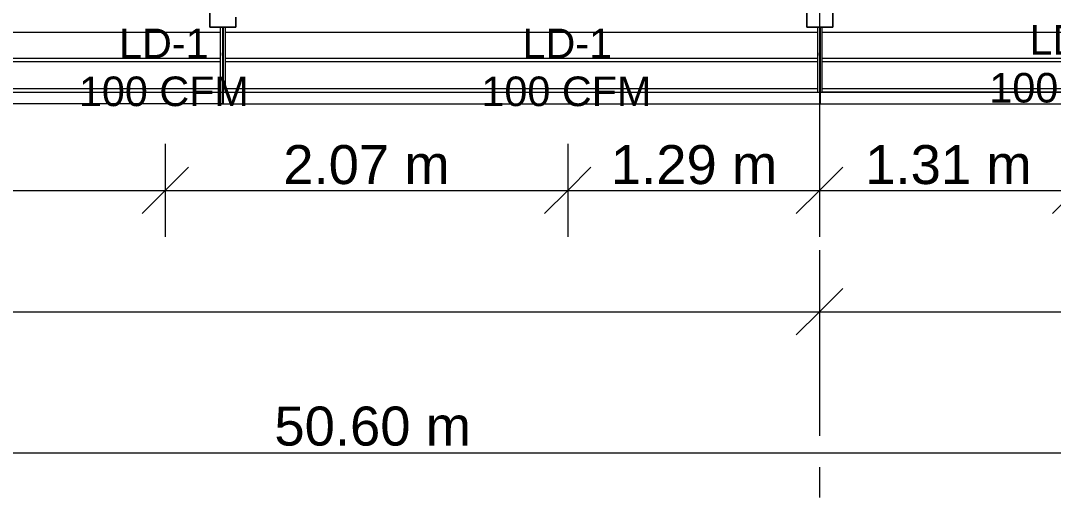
# Model space of a CAD drawing. Header units: metres. Extents: x -2 to 237, y -8 to 52.
# Drawn here: x 31.1 to 36.41, y 7.37 to 9.81 of the extents above; entities that cross this region are included whole.
import ezdxf

# ---------------------------------------------------------------- set-up
doc = ezdxf.new("R2010")
doc.units = ezdxf.units.M
doc.layers.add('HVAC - Ductos', color=5, linetype='Continuous', lineweight=0)
doc.layers.add('PDF3_Text', color=7, linetype='Continuous', lineweight=0)
doc.layers.add('PDF3_Geometry', color=7, linetype='Continuous', lineweight=0, true_color=0xaaaaaa)
doc.styles.add('PDF Helvetica', font='')
doc.styles.get('PDF Helvetica').set_extended_font_data('Helvetica')

msp = doc.modelspace()

# ---------------------------------------------------------------- linework, layer by layer
at = {"layer": 'HVAC - Ductos', "color": 252, "lineweight": 0, "true_color": 0x939598}
for points in [[(31.8455, 9.1814), (31.8455, 8.943), (31.8455, 8.7047)], [(33.9126, 9.1814), (33.9126, 8.943), (33.9126, 8.7047)], [(35.2051, 9.1814), (35.2051, 8.943), (35.2051, 8.7047)], [(31.9646, 9.0622), (31.8455, 8.943), (31.7264, 8.8238)], [(34.0317, 9.0622), (33.9126, 8.943), (33.7934, 8.8238)], [(35.3243, 9.0622), (35.2051, 8.943), (35.0859, 8.8238)], [(36.6397, 9.0622), (36.5205, 8.943), (36.4014, 8.8238)], [(29.3934, 8.943), (31.8455, 8.943), (33.9126, 8.943), (35.2051, 8.943), (36.5205, 8.943), (38.716, 8.943), (40.9114, 8.943), (43.1711, 8.943), (44.4086, 8.943), (45.701, 8.943), (47.9011, 8.943), (50.0965, 8.943), (52.1774, 8.943), (53.6074, 8.943), (56.0183, 8.943)], [(35.2051, 8.558), (35.2051, 8.3196), (35.2051, 8.0814)], [(35.3243, 8.4388), (35.2051, 8.3196), (35.0859, 8.2005)], [(7.3656, 8.3196), (16.8074, 8.3196), (26.0062, 8.3196), (35.2051, 8.3196), (44.4086, 8.3196), (53.6074, 8.3196), (58.4429, 8.3196)], [(7.3656, 7.5955), (58.4429, 7.5955)]]:
    msp.add_lwpolyline(points, dxfattribs=at)
at = {"layer": 'PDF3_Geometry', "lineweight": 0}
for points in [[(35.2051, 10.1988), (35.2051, 9.2684)], [(35.173, 9.7818), (35.1776, 9.7818), (35.1822, 9.7818), (35.1409, 9.7818), (35.1409, 9.7864), (35.1409, 9.8322), (35.1409, 9.8368), (35.1409, 9.8414), (35.1409, 9.8459), (35.1409, 9.9147), (35.1409, 9.9193), (35.1409, 9.9147), (35.1409, 9.8459), (35.1409, 9.8414), (35.1409, 9.8368), (35.1409, 9.8322), (35.1409, 9.7864), (35.1409, 9.7818), (35.1822, 9.7818), (35.1776, 9.7818)], [(32.2076, 9.8322), (32.2076, 9.7864), (32.2076, 9.7818), (32.1664, 9.7818), (32.1755, 9.7818), (32.1664, 9.7818), (32.1159, 9.7818), (32.1113, 9.7818), (32.1067, 9.7818), (32.1113, 9.7818), (32.1159, 9.7818), (32.1296, 9.7818), (32.1159, 9.7818), (32.1664, 9.7818), (32.1618, 9.7818), (32.1664, 9.7818), (32.1572, 9.7818), (32.1434, 9.7818), (32.1572, 9.7818), (32.1664, 9.7818), (32.1618, 9.7818), (32.1664, 9.7818), (32.1159, 9.7818), (32.0746, 9.7818), (32.1159, 9.7818), (32.1113, 9.7818), (32.1067, 9.7818), (32.1113, 9.7818), (32.1159, 9.7818), (32.1664, 9.7818), (32.1755, 9.7818), (32.1664, 9.7818), (32.2076, 9.7818), (32.2076, 9.7864), (32.2076, 9.8322)], [(29.0863, 9.7818), (29.0863, 9.4472), (32.1296, 9.4472), (32.1296, 9.7818), (32.1388, 9.7818), (32.1434, 9.7818), (32.1434, 9.4472), (32.1434, 9.4334), (32.1434, 9.4151), (32.1434, 9.406), (32.1434, 9.3922), (32.1434, 9.3876), (29.0726, 9.3876), (29.0726, 9.3922), (29.0726, 9.406), (29.0726, 9.4151), (29.0726, 9.4334), (29.0726, 9.4472), (29.0772, 9.4472)], [(32.1251, 9.7818), (32.1159, 9.7818), (32.1251, 9.7818)], [(32.1251, 9.7818), (32.1159, 9.7818), (32.1251, 9.7818)], [(32.1296, 9.7818), (32.1388, 9.7818), (32.1434, 9.7818)], [(32.1388, 9.7818), (32.1388, 9.4472)], [(32.1526, 9.7818), (32.1526, 9.4472), (35.196, 9.4472), (35.196, 9.7818), (35.1822, 9.7818), (35.2326, 9.7818), (35.2372, 9.7818)], [(35.1914, 9.7818), (35.1822, 9.7818), (35.1914, 9.7818)], [(38.2622, 9.4472), (35.2189, 9.4472), (35.2189, 9.7818), (35.2326, 9.7818), (35.1822, 9.7818), (35.196, 9.7818), (35.2051, 9.7818), (35.2051, 9.4472)], [(35.1914, 9.7818), (35.1822, 9.7818), (35.1914, 9.7818)], [(35.196, 9.7818), (35.2051, 9.7818)], [(35.2097, 9.4472), (35.2097, 9.7818), (35.2235, 9.7818), (35.2097, 9.7818)], [(35.2189, 9.7818), (35.2326, 9.7818), (35.228, 9.7818), (35.2326, 9.7818)], [(32.1296, 9.7543), (29.0863, 9.7543)], [(35.196, 9.7543), (32.1572, 9.7543)], [(35.2097, 9.7543), (35.2051, 9.7543)], [(38.2622, 9.7543), (35.2189, 9.7543)], [(29.0863, 9.6214), (32.1296, 9.6214)], [(32.1296, 9.603), (29.0863, 9.603)], [(32.1388, 9.6351), (32.1388, 9.6488)], [(32.1526, 9.6214), (35.196, 9.6214)], [(35.196, 9.603), (32.1526, 9.603)], [(35.2051, 9.6351), (35.2051, 9.6488)], [(35.2189, 9.6214), (38.2622, 9.6214)], [(38.2622, 9.603), (35.2189, 9.603)], [(29.0726, 9.4472), (32.1434, 9.4472), (32.1388, 9.4472), (35.2097, 9.4472), (35.2051, 9.4472), (38.276, 9.4472), (38.2714, 9.4472), (41.3469, 9.4472)], [(29.0863, 9.4655), (32.1296, 9.4655)], [(32.1434, 9.4472), (32.1388, 9.4472), (32.1388, 9.4334), (32.1388, 9.4151), (32.1388, 9.406), (32.1388, 9.3922), (32.1388, 9.3876), (35.2097, 9.3876), (35.2097, 9.3922), (35.2097, 9.406), (35.2097, 9.4151), (35.2097, 9.4334), (35.2097, 9.4472), (35.2051, 9.4472), (35.2051, 9.4334), (35.2051, 9.4151), (35.2051, 9.406), (35.2051, 9.3922), (35.2051, 9.3876), (38.276, 9.3876)], [(32.1526, 9.4655), (35.196, 9.4655)], [(35.2189, 9.4655), (38.2622, 9.4655)], [(32.1296, 9.3876), (32.1388, 9.3876)], [(32.1434, 9.3876), (32.1526, 9.3876)], [(35.196, 9.3876), (35.2051, 9.3876)], [(35.2097, 9.3876), (35.2189, 9.3876)], [(35.2051, 9.2684), (35.2051, 8.7918)]]:
    msp.add_lwpolyline(points, dxfattribs=at)
for points in [[(32.0746, 9.9193), (32.1067, 9.9193), (32.0746, 9.9193), (32.0746, 9.9147), (32.0746, 9.8459), (32.0746, 9.8414), (32.0746, 9.8368), (32.0746, 9.8322), (32.0746, 9.7864), (32.0746, 9.7818), (32.0746, 9.7864), (32.0746, 9.8322), (32.0746, 9.8368), (32.0746, 9.8414), (32.0746, 9.8459), (32.0746, 9.9147)], [(35.2739, 9.7818), (35.2326, 9.7818), (35.2739, 9.7818), (35.2739, 9.7864), (35.2739, 9.8322), (35.2739, 9.8368), (35.2739, 9.8414), (35.2739, 9.8459), (35.2739, 9.9147), (35.2739, 9.9193), (35.2739, 9.9147), (35.2739, 9.8459), (35.2739, 9.8414), (35.2739, 9.8368), (35.2739, 9.8322), (35.2739, 9.7864)], [(35.2372, 9.7818), (35.2417, 9.7818), (35.2372, 9.7818), (35.1822, 9.7818), (35.1776, 9.7818), (35.173, 9.7818), (35.1776, 9.7818), (35.1822, 9.7818), (35.2372, 9.7818), (35.2417, 9.7818)], [(35.2326, 9.7818), (35.228, 9.7818)], [(32.1388, 9.7543), (32.1434, 9.7543)], [(32.1434, 9.6214), (32.1388, 9.6214)], [(32.1388, 9.603), (32.1434, 9.603)], [(35.2097, 9.6214), (35.2051, 9.6214)], [(35.2051, 9.603), (35.2097, 9.603)], [(32.1434, 9.4655), (32.1388, 9.4655)], [(35.2097, 9.4655), (35.2051, 9.4655)]]:
    msp.add_lwpolyline(points, close=True, dxfattribs=at)
at = {"layer": 'PDF3_Geometry', "color": 252, "lineweight": 0, "true_color": 0x939598}
for points in [[(35.2051, 8.6359), (35.2051, 8.4755)], [(35.2051, 8.3151), (35.2051, 7.6826)], [(35.2051, 7.5222), (35.2051, 7.3663)]]:
    msp.add_lwpolyline(points, dxfattribs=at)

# ---------------------------------------------------------------- texts
at = {"layer": 'PDF3_Text', "lineweight": 0, "char_height": 0.15195, "attachment_point": 4, "style": 'PDF Helvetica'}
for s, insert in [('LD-1', (31.6083, 9.6981)), ('LD-1', (33.6801, 9.6981)), ('LD-1', (36.2835, 9.7165)), ('100 CFM', (36.0773, 9.469)), ('100 CFM', (31.4021, 9.4506)), ('100 CFM', (33.4692, 9.4506))]:
    msp.add_mtext(s, dxfattribs=dict(at, insert=insert))
at = {"layer": 'PDF3_Text', "color": 252, "lineweight": 0, "true_color": 0x939598, "char_height": 0.2001, "attachment_point": 4, "style": 'PDF Helvetica'}
for s, insert in [('2.07 m', (32.4517, 9.074)), ('1.29 m', (34.1339, 9.074)), ('1.31 m', (35.4402, 9.074)), ('50.60 m', (32.4059, 7.731))]:
    msp.add_mtext(s, dxfattribs=dict(at, insert=insert))

doc.saveas('drawing.dxf')
